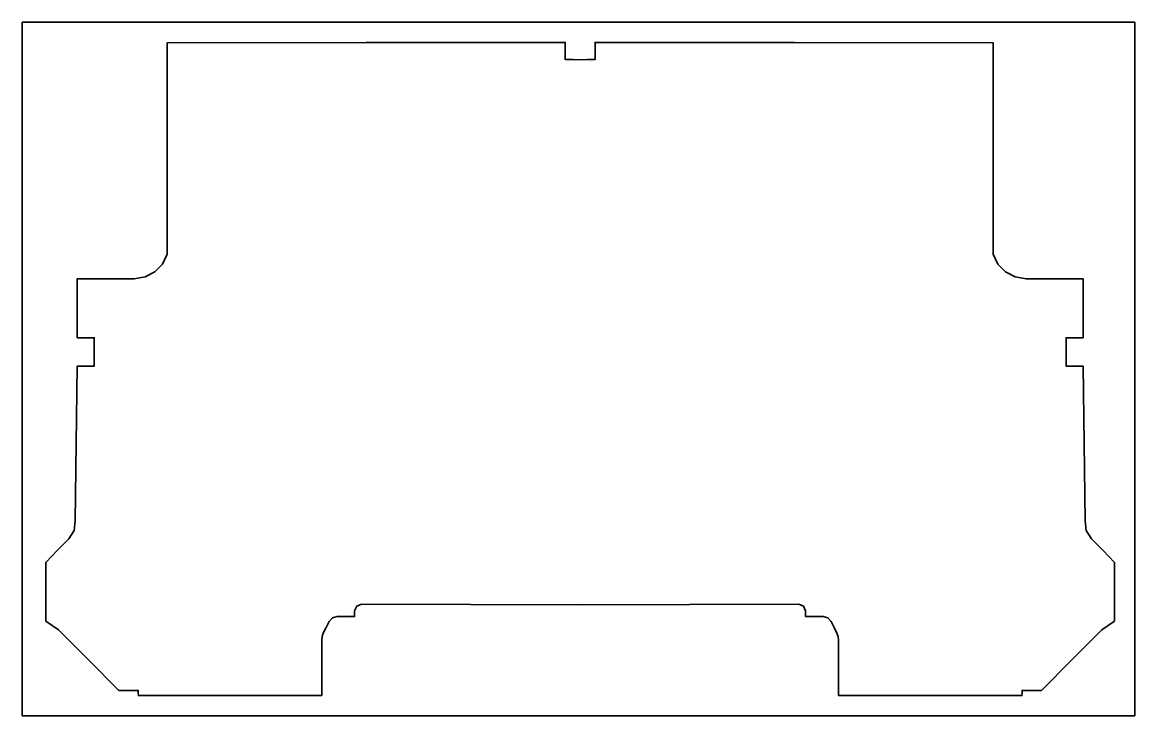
# Model space of a CAD drawing. Header units: millimetres. Extents: x -272 to 280, y 236 to 580.
import ezdxf

# ---------------------------------------------------------------- set-up
doc = ezdxf.new("R2010")
doc.units = ezdxf.units.MM
doc.header["$MEASUREMENT"] = 0
doc.layers.get('0').update_dxf_attribs({"lineweight": 0})
doc.layers.add('Safety', color=7, linetype='Continuous', lineweight=0)

msp = doc.modelspace()

# ---------------------------------------------------------------- linework, layer by layer
at = {"color": 240, "lineweight": 35, "true_color": 0xed1c24}
msp.add_lwpolyline([(4.85, 561.87), (1.15, 561.93), (-2.56, 561.99), (-2.56, 566.24), (-2.56, 570.49), (-101.28, 570.41), (-200, 570.34), (-200, 517.9), (-200, 465.47), (-200, 465.47), (-200, 465.47), (-202.44, 460.52), (-206.22, 456.67), (-210.99, 454.17), (-216.44, 453.25), (-217.95, 453.24), (-219.47, 453.23), (-232.07, 453.23), (-244.66, 453.23), (-244.66, 438.59), (-244.66, 423.95), (-240.44, 423.95), (-236.22, 423.95), (-236.22, 416.91), (-236.22, 409.87), (-240.44, 409.87), (-244.66, 409.87), (-245.16, 371.54), (-245.65, 333.2), (-246.27, 328.29), (-248.82, 324.19), (-254.57, 318.35), (-260.32, 312.52), (-260.32, 297.97), (-260.32, 283.42), (-257.16, 281.19), (-253.99, 278.96), (-238.98, 263.98), (-223.98, 248.99), (-219.2, 248.99), (-214.41, 248.99), (-214.38, 247.7), (-214.35, 246.41), (-207.58, 246.41), (-200.81, 246.41), (-162.1, 246.41), (-123.38, 246.41), (-123.38, 260.17), (-123.38, 273.94), (-123.18, 275.68), (-122.58, 277.33), (-121.12, 280.25), (-119.67, 283.17), (-118.05, 284.93), (-115.75, 285.58), (-111.39, 285.58), (-107.02, 285.58), (-107.02, 286.99), (-107.02, 288.4), (-106.02, 290.8), (-103.62, 291.79), (-49.38, 291.62), (4.85, 291.45), (59.09, 291.62), (113.32, 291.79), (115.73, 290.8), (116.72, 288.4), (116.72, 286.99), (116.72, 285.58), (121.09, 285.58), (125.46, 285.58), (127.76, 284.93), (129.37, 283.17), (130.83, 280.25), (132.29, 277.33), (132.88, 275.68), (133.09, 273.94), (133.09, 260.17), (133.09, 246.41), (171.8, 246.41), (210.51, 246.41), (217.29, 246.41), (224.06, 246.41), (224.09, 247.7), (224.12, 248.99), (228.9, 248.99), (233.68, 248.99), (248.69, 263.98), (263.69, 278.96), (266.86, 281.19), (270.03, 283.42), (270.03, 297.97), (270.03, 312.52), (264.28, 318.35), (258.53, 324.19), (255.97, 328.29), (255.35, 333.2), (254.86, 371.54), (254.37, 409.87), (250.14, 409.87), (245.92, 409.87), (245.92, 416.91), (245.92, 423.95), (250.14, 423.95), (254.37, 423.95), (254.37, 438.59), (254.37, 453.23), (241.77, 453.23), (229.17, 453.23), (227.66, 453.24), (226.14, 453.25), (220.7, 454.17), (215.92, 456.67), (212.15, 460.52), (209.7, 465.47), (209.7, 465.47), (209.7, 465.47), (209.7, 517.9), (209.7, 570.34), (110.98, 570.41), (12.26, 570.49), (12.26, 566.24), (12.26, 561.99), (8.55, 561.93)], close=True, dxfattribs=at)
at = {"layer": 'Safety', "color": 240, "lineweight": 35, "true_color": 0xed1c24}
msp.add_lwpolyline([(280.03, 236.41), (-271.95, 236.41), (-271.95, 580.49), (280.03, 580.49)], close=True, dxfattribs=at)

doc.saveas('drawing.dxf')
